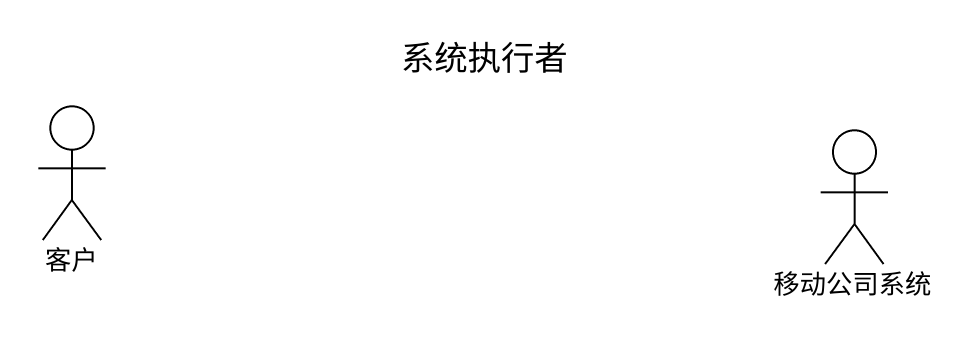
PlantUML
@startuml
title 系统执行者
actor 客户
actor 移动公司系统
@enduml
